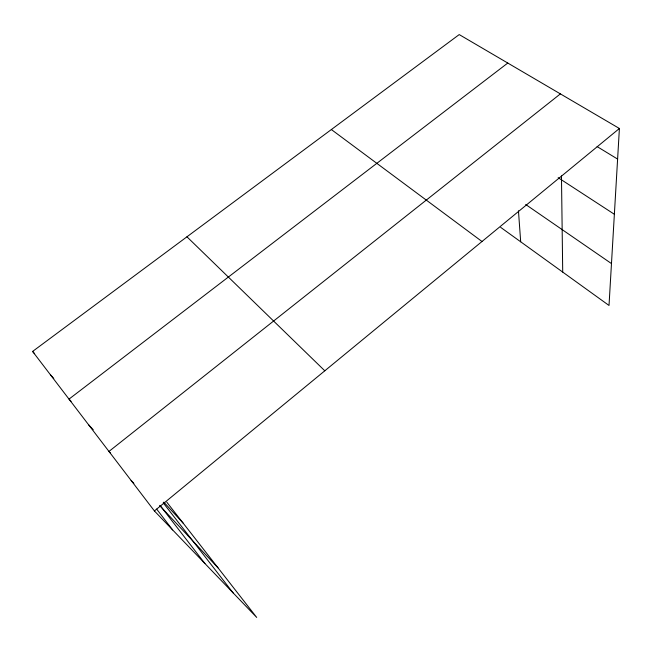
<?xml version="1.0" encoding="UTF-8"?>
<svg xmlns="http://www.w3.org/2000/svg" width="652" height="652" viewBox="0 0 652 652"><rect width="100%" height="100%" fill="white"/><g stroke="black" fill="none" stroke-linecap="round" stroke-linejoin="round"><path stroke-width="0.98" d="M166.782 502.138L256.692 617.42L154.41 510.956L32.6 351.436L459.22 34.58L619.4 128.485L609.017 305.462L500.671 227.361M154.41 510.956L619.4 128.485M560.386 93.888L108.957 451.437L110.335 452.904M507.778 63.04L69.006 399.114L71.076 401.363M597.126 146.602L617.607 159.08M558.169 177.678L614.371 214.272M525.699 204.5L611.478 263.579M331.363 129.544L481.999 241.501M186.945 236.806L324.802 370.801M131.101 480.426L133.88 483.368M159.805 505.699L218.037 567.859M88.509 424.656L93.244 429.766M163.823 502.138L183.253 523.254M50.391 374.737L53.766 378.437M32.6 351.436L34.654 353.702M163.236 502.855L233.163 592.937M160.025 505.373L204.94 563.556M156.643 509.073L172.641 529.937M518.454 210.8L520.687 241.786M561.462 175.934L562.717 272.08"/></g></svg>
